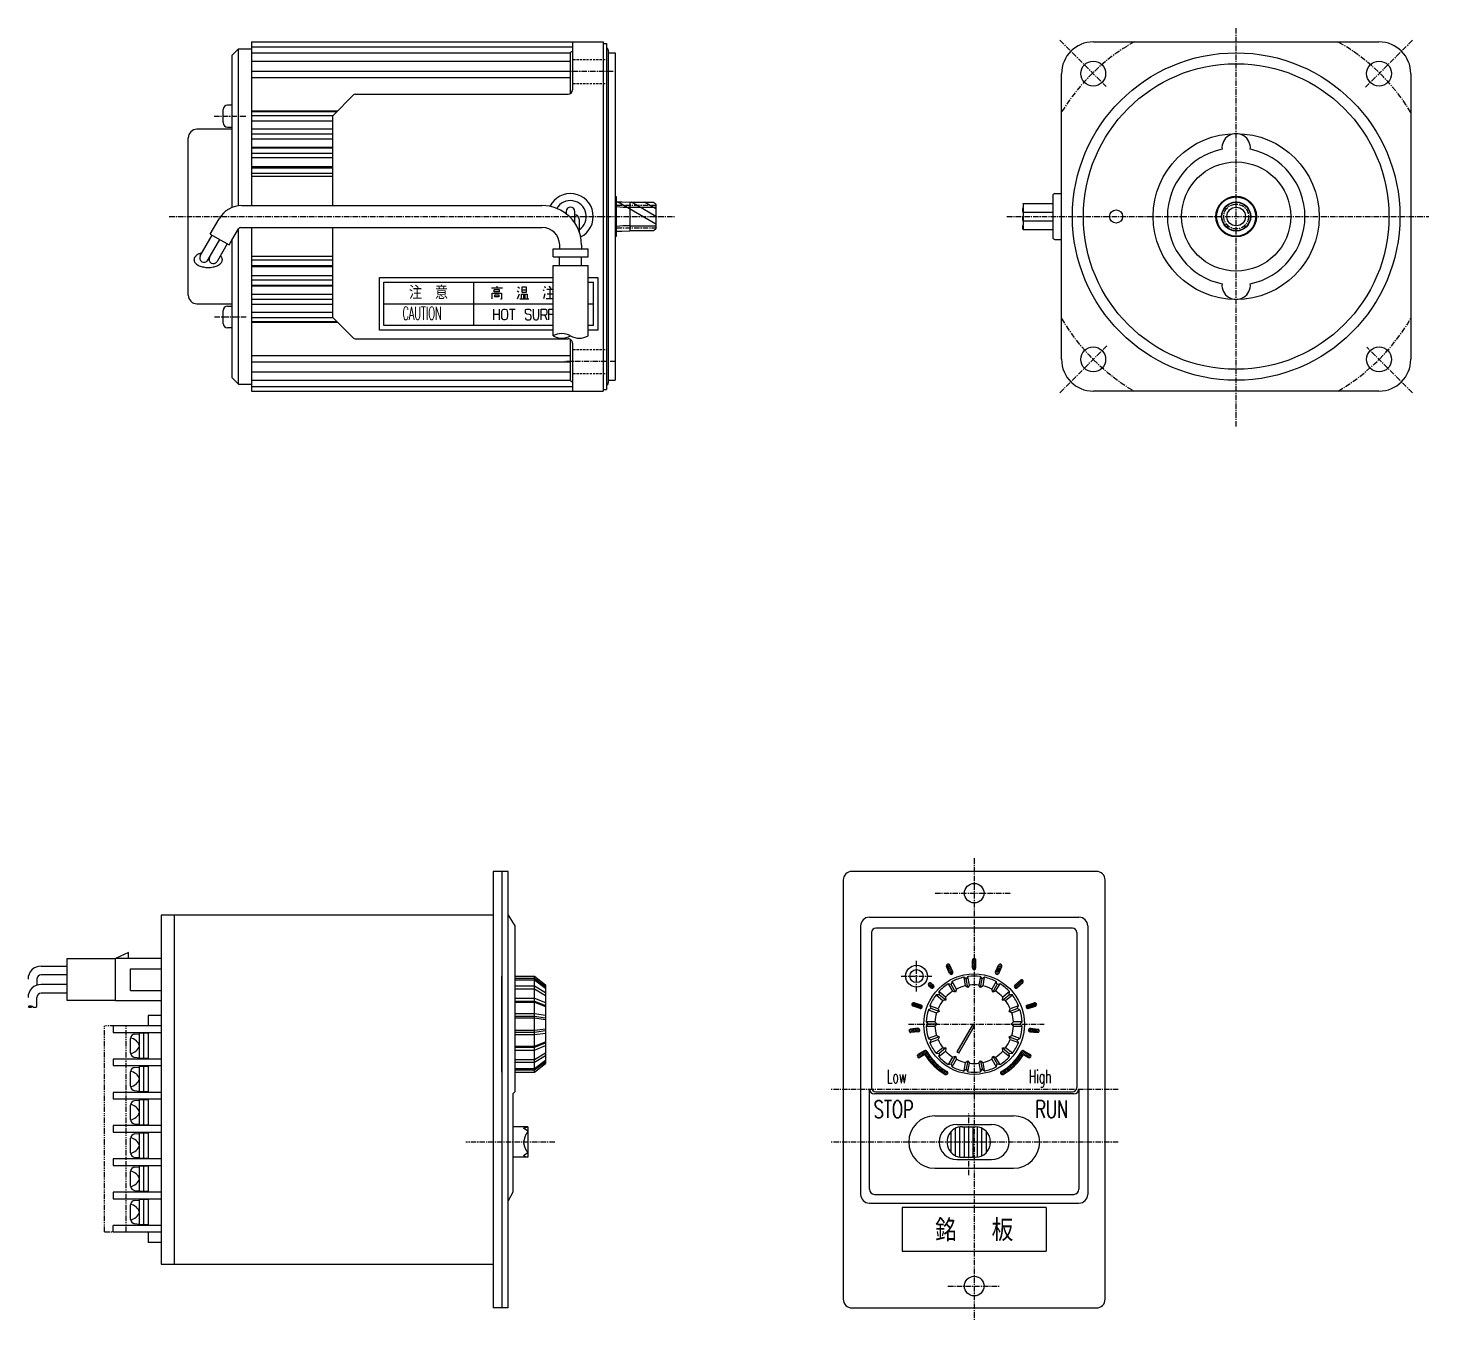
# Model space of a CAD drawing. Extents: x -24 to 470, y 10 to 408.
# Drawn here: x 149.5 to 470.4, y 107.9 to 404.1 of the extents above; entities that cross this region are included whole.
import ezdxf
from ezdxf.enums import TextEntityAlignment as Align

# ---------------------------------------------------------------- set-up
doc = ezdxf.new("R2010")
doc.units = 0
for name, pattern in [('CENTER', [2, 1.25, -0.25, 0.25, -0.25]), ('DASHED', [0.75, 0.5, -0.25]), ('PHANTOM', [2.5, 1.25, -0.25, 0.25, -0.25, 0.25, -0.25])]:
    doc.linetypes.add(name, pattern=pattern)
doc.layers.get('0').update_dxf_attribs({"linetype": 'CONTINUOUS'})
doc.layers.add('CENTER', color=1, linetype='CENTER')
doc.styles.get("Standard").update_dxf_attribs({"font": 'txt.shx', "bigfont": 'bigfont.shx'})

msp = doc.modelspace()

# ---------------------------------------------------------------- linework, layer by layer
at = {"color": 7, "linetype": 'CONTINUOUS'}
for p, q in [((197.73, 399.32), (196.23, 397.82)), ((197.73, 363.37), (197.73, 399.32)), ((197.73, 399.32), (200.73, 399.32)), ((200.73, 400.92), (200.73, 363.42)), ((200.73, 400.92), (281.23, 400.92)), ((200.73, 399.82), (274.23, 399.82)), ((200.73, 398.41), (273.73, 398.41)), ((273.73, 398.39), (273.73, 389.06)), ((274.03, 398.69), (274.23, 398.69)), ((274.23, 400.92), (274.23, 389.92)), ((281.23, 400.92), (281.23, 320.92)), ((281.23, 400.52), (282.03, 400.52)), ((282.03, 400.52), (282.03, 321.32)), ((282.43, 399.02), (282.43, 398.42)), ((282.43, 398.42), (284.03, 398.42)), ((282.43, 398.42), (282.43, 322.82)), ((284.03, 398.42), (284.03, 323.42)), ((393.52, 400.92), (458.92, 400.92)), ((196.23, 397.82), (196.23, 362.97)), ((200.73, 396.53), (273.73, 396.53)), ((200.73, 394.21), (273.73, 394.21)), ((200.73, 392.77), (273.73, 392.77)), ((386.22, 328.22), (386.22, 393.62)), ((466.22, 393.62), (466.22, 328.22)), ((219.38, 384.07), (224.09, 388.77)), ((224.44, 388.92), (273.23, 388.92)), ((194.23, 382.42), (194.23, 385.42)), ((196.23, 386.42), (195.23, 386.42)), ((200.73, 385.13), (220.44, 385.13)), ((220.44, 385.13), (220.44, 385.13)), ((200.73, 384.97), (220.28, 384.97)), ((200.73, 384.05), (219.36, 384.05)), ((200.73, 382.84), (219.23, 382.84)), ((219.23, 383.71), (219.23, 363.42)), ((186.23, 342.92), (186.23, 378.92)), ((196.23, 380.92), (188.23, 380.92)), ((195.23, 381.42), (196.23, 381.42)), ((200.73, 380.98), (219.23, 380.98)), ((200.73, 379.85), (219.23, 379.85)), ((200.73, 378.73), (219.23, 378.73)), ((200.73, 376.78), (219.23, 376.78)), ((200.73, 376.64), (219.23, 376.64)), ((200.73, 375.44), (219.23, 375.44)), ((200.73, 374.42), (219.23, 374.42)), ((200.73, 372.4), (219.23, 372.4)), ((200.73, 372.11), (219.23, 372.11)), ((200.73, 370.88), (219.23, 370.88)), ((200.73, 370.13), (219.23, 370.13)), ((384.72, 366.17), (386.22, 366.17)), ((198.51, 363.42), (267.19, 363.42)), ((284.03, 365.57), (284.33, 365.4)), ((284.33, 356.44), (284.33, 365.4)), ((284.33, 364.27), (285.56, 364.27)), ((285.56, 364.27), (287.33, 364.17)), ((287.33, 364.17), (292.63, 364.17)), ((287.33, 364.17), (287.33, 357.67)), ((293.33, 363.77), (292.63, 364.17)), ((293.33, 363.77), (293.33, 358.08)), ((377.41, 363.92), (384.22, 363.92)), ((384.22, 365.67), (384.22, 356.17)), ((191.28, 356.9), (193.31, 360.42)), ((272.78, 362.09), (272.78, 361.55)), ((274.78, 359.4), (274.78, 362.09)), ((275.78, 360.3), (275.78, 357.38)), ((377.41, 361.92), (384.22, 361.92)), ((377.41, 359.92), (384.22, 359.92)), ((188.99, 351.93), (191.71, 356.65)), ((191.28, 356.9), (195.61, 354.4)), ((196.23, 355.48), (197.73, 358.08)), ((197.73, 358.08), (197.79, 358.18)), ((197.73, 322.52), (197.73, 358.08)), ((198.22, 358.43), (219.23, 358.43)), ((200.73, 358.43), (200.73, 320.92)), ((219.23, 358.43), (267.28, 358.43)), ((219.23, 358.43), (219.23, 338.13)), ((284.03, 356.27), (284.33, 356.44)), ((284.33, 357.57), (285.56, 357.57)), ((285.56, 357.57), (287.33, 357.67)), ((292.63, 357.67), (287.33, 357.67)), ((292.63, 357.67), (293.33, 358.08)), ((377.41, 357.92), (384.22, 357.92)), ((190.72, 350.93), (193.44, 355.65)), ((195.17, 354.65), (192.85, 350.62)), ((195.61, 354.4), (196.23, 355.48)), ((196.23, 355.48), (196.23, 324.02)), ((269.78, 351.7), (269.78, 353.54)), ((269.78, 353.54), (277.78, 353.54)), ((271.28, 354.42), (271.28, 353.54)), ((276.28, 354.42), (276.28, 353.54)), ((277.78, 351.7), (277.78, 353.54)), ((384.72, 355.67), (386.22, 355.67)), ((200.73, 351.87), (219.23, 351.87)), ((200.73, 350.99), (219.23, 350.99)), ((200.73, 349.73), (219.23, 349.73)), ((269.78, 351.7), (277.78, 351.7)), ((271.28, 349.7), (271.28, 351.7)), ((276.28, 349.7), (276.28, 351.7)), ((200.73, 349.44), (219.23, 349.44)), ((200.73, 347.42), (219.23, 347.42)), ((230.03, 334.92), (230.03, 346.92)), ((230.03, 346.92), (269.78, 346.92)), ((269.78, 333.58), (269.78, 349.7)), ((269.78, 349.7), (277.78, 349.7)), ((277.78, 333.58), (277.78, 349.7)), ((277.78, 346.92), (280.03, 346.92)), ((280.03, 346.92), (280.03, 334.92)), ((200.73, 346.4), (219.23, 346.4)), ((200.73, 345.2), (219.23, 345.2)), ((200.73, 345.06), (219.23, 345.06)), ((231.03, 335.92), (231.03, 345.92)), ((231.03, 345.92), (269.78, 345.92)), ((277.78, 345.92), (279.03, 345.92)), ((279.03, 335.92), (279.03, 345.92)), ((188.23, 340.92), (196.23, 340.92)), ((195.23, 340.42), (196.23, 340.42)), ((200.73, 343.11), (219.23, 343.11)), ((200.73, 341.99), (219.23, 341.99)), ((200.73, 340.86), (219.23, 340.86)), ((194.23, 336.42), (194.23, 339.42)), ((200.73, 339.01), (219.23, 339.01)), ((200.73, 337.79), (219.36, 337.79)), ((224.09, 333.07), (219.37, 337.78)), ((196.23, 335.42), (195.23, 335.42)), ((200.73, 336.85), (220.31, 336.85)), ((200.73, 336.71), (220.44, 336.71)), ((269.78, 334.92), (230.03, 334.92)), ((269.78, 335.92), (231.03, 335.92)), ((279.03, 335.92), (277.78, 335.92)), ((280.03, 334.92), (277.78, 334.92)), ((224.44, 332.92), (273.23, 332.92)), ((273.73, 332.79), (273.73, 323.45)), ((274.23, 331.92), (274.23, 320.92)), ((200.73, 329.07), (273.73, 329.07)), ((200.73, 327.63), (273.73, 327.63)), ((200.73, 325.31), (273.73, 325.31)), ((196.23, 324.02), (197.73, 322.52)), ((197.73, 322.52), (200.73, 322.52)), ((200.73, 323.43), (273.73, 323.43)), ((200.73, 322.02), (274.23, 322.02)), ((200.73, 320.92), (281.23, 320.92)), ((274.03, 323.15), (274.23, 323.15)), ((281.23, 321.32), (282.03, 321.32)), ((282.43, 323.42), (284.03, 323.42)), ((458.92, 320.92), (393.52, 320.92)), ((259.53, 210.92), (256.03, 210.92)), ((256.03, 210.92), (256.03, 110.92)), ((258.03, 210.92), (258.03, 110.92)), ((259.53, 110.92), (259.53, 210.92)), ((336.22, 208.92), (336.22, 112.92)), ((394.22, 210.92), (338.22, 210.92)), ((396.22, 112.92), (396.22, 208.92)), ((256.03, 200.92), (180.03, 200.92)), ((180.03, 200.92), (180.03, 120.92)), ((183.03, 200.92), (183.03, 120.92)), ((259.53, 200.92), (261.03, 198.42)), ((342.22, 200.42), (390.22, 200.42)), ((261.03, 198.42), (261.03, 160.42)), ((340.22, 198.42), (340.22, 136.92)), ((342.72, 196.92), (342.72, 161.42)), ((388.72, 197.92), (343.72, 197.92)), ((389.72, 196.92), (389.72, 161.42)), ((392.22, 198.42), (392.22, 136.92)), ((158.53, 190.92), (169.53, 190.92)), ((158.53, 181.32), (158.53, 190.92)), ((172.53, 192.32), (169.53, 190.92)), ((180.03, 190.92), (169.53, 190.92)), ((169.53, 181.32), (169.53, 190.92)), ((172.53, 190.92), (172.53, 192.32)), ((359.89, 189.16), (360.37, 189.65)), ((360.02, 188.86), (360.62, 189.47)), ((361.34, 187.87), (360.64, 189.42)), ((365.82, 190.59), (366.46, 190.84)), ((365.82, 190.27), (366.62, 190.57)), ((365.82, 188.82), (365.82, 190.52)), ((365.82, 189.95), (366.62, 190.25)), ((365.82, 189.62), (366.62, 189.93)), ((365.82, 189.3), (366.62, 189.61)), ((366.62, 188.82), (366.62, 190.52)), ((371.1, 187.87), (371.79, 189.42)), ((371.82, 189.48), (372.51, 189.45)), ((151.53, 186.22), (151.53, 184.85)), ((152.53, 189.22), (158.53, 189.22)), ((158.53, 187.22), (152.53, 187.22)), ((173.03, 188.62), (180.03, 188.62)), ((173.03, 183.62), (173.03, 188.62)), ((258.03, 164.92), (258.03, 186.92)), ((261.03, 186.92), (265.53, 186.92)), ((261.03, 186.42), (265.53, 186.42)), ((265.53, 186.92), (268.03, 184.92)), ((265.53, 164.92), (265.53, 186.92)), ((265.53, 186.42), (268.03, 184.54)), ((360.6, 187.54), (359.91, 189.1)), ((360.15, 188.57), (360.75, 189.18)), ((360.28, 188.28), (360.88, 188.88)), ((360.41, 187.98), (361.01, 188.59)), ((360.54, 187.69), (361.15, 188.3)), ((360.69, 187.42), (361.28, 188)), ((361.01, 187.31), (361.37, 187.67)), ((363.82, 186.66), (364.16, 184.68)), ((364.39, 186.26), (363.82, 186.66)), ((364.8, 186.83), (364.39, 186.26)), ((364.74, 184.29), (364.39, 186.26)), ((365.15, 184.86), (364.8, 186.83)), ((365.82, 188.98), (366.62, 189.29)), ((365.85, 188.67), (366.62, 188.97)), ((366.09, 188.44), (366.56, 188.63)), ((367.63, 186.83), (367.28, 184.86)), ((368.04, 186.26), (367.63, 186.83)), ((367.69, 184.29), (368.04, 186.26)), ((368.62, 186.66), (368.04, 186.26)), ((368.27, 184.68), (368.62, 186.66)), ((371.06, 187.72), (371.89, 187.68)), ((371.16, 188.02), (372.02, 187.97)), ((371.19, 187.41), (371.7, 187.39)), ((371.29, 188.31), (372.15, 188.26)), ((371.42, 188.6), (372.28, 188.56)), ((371.56, 188.9), (372.41, 188.85)), ((371.69, 189.19), (372.54, 189.14)), ((371.83, 187.54), (372.52, 189.1)), ((158.53, 185.02), (152.53, 185.02)), ((158.53, 183.02), (152.53, 183.02)), ((173.03, 183.62), (180.03, 183.62)), ((261.03, 186.08), (265.53, 186.08)), ((261.03, 184.66), (265.53, 184.66)), ((261.03, 184.02), (265.53, 184.02)), ((265.53, 186.08), (268.03, 184.19)), ((265.53, 184.66), (268.03, 183.13)), ((265.53, 184.02), (268.03, 182.48)), ((268.03, 184.92), (268.03, 166.92)), ((355.71, 185), (356.13, 185.42)), ((355.84, 184.72), (356.36, 184.26)), ((355.85, 184.71), (356.42, 185.28)), ((356.08, 184.51), (356.64, 185.08)), ((356.3, 184.31), (356.87, 184.88)), ((356.38, 185.32), (356.9, 184.85)), ((356.57, 184.16), (357.02, 184.61)), ((358.12, 183.37), (358.17, 182.67)), ((359.65, 182.08), (358.12, 183.37)), ((360.29, 185.19), (361.29, 183.45)), ((360.97, 185.01), (360.29, 185.19)), ((361.16, 185.69), (360.97, 185.01)), ((361.97, 183.28), (360.97, 185.01)), ((362.16, 183.95), (361.16, 185.69)), ((361.97, 183.28), (361.29, 183.45)), ((362.16, 183.95), (361.97, 183.28)), ((364.74, 184.29), (364.16, 184.68)), ((365.15, 184.86), (364.74, 184.29)), ((367.69, 184.29), (367.28, 184.86)), ((368.27, 184.68), (367.69, 184.29)), ((371.28, 185.69), (370.28, 183.95)), ((370.47, 183.28), (370.28, 183.95)), ((370.47, 183.28), (371.47, 185.01)), ((371.14, 183.45), (370.47, 183.28)), ((371.14, 183.45), (372.14, 185.19)), ((371.47, 185.01), (371.28, 185.69)), ((372.14, 185.19), (371.47, 185.01)), ((374.31, 183.37), (372.78, 182.08)), ((374.26, 182.67), (374.31, 183.37)), ((375.44, 184.73), (376.18, 184.35)), ((375.44, 184.4), (375.89, 184.16)), ((375.54, 184.85), (376.8, 185.99)), ((375.65, 184.96), (376.42, 184.57)), ((375.89, 185.17), (376.66, 184.78)), ((376.07, 184.26), (377.33, 185.39)), ((376.13, 185.39), (376.9, 185)), ((376.37, 185.6), (377.13, 185.21)), ((376.61, 185.82), (377.37, 185.43)), ((376.85, 186.03), (377.47, 185.72)), ((151.53, 179.93), (151.53, 182.02)), ((169.53, 181.32), (158.53, 181.32)), ((169.53, 181.32), (180.03, 181.32)), ((261.03, 181.85), (265.53, 181.85)), ((261.03, 181.17), (265.53, 181.17)), ((261.03, 180.98), (265.53, 180.98)), ((265.53, 181.85), (268.03, 180.85)), ((265.53, 181.17), (268.03, 180.17)), ((265.53, 180.98), (268.03, 179.98)), ((352.14, 180.08), (352.11, 180.76)), ((353.82, 179.53), (352.21, 180.05)), ((352.45, 179.97), (352.4, 180.83)), ((354.07, 180.29), (352.45, 180.81)), ((352.75, 179.87), (352.71, 180.73)), ((353.06, 179.78), (353.02, 180.63)), ((353.37, 179.68), (353.32, 180.53)), ((353.67, 179.58), (353.63, 180.43)), ((353.98, 179.51), (353.93, 180.33)), ((354.27, 179.67), (354.24, 180.18)), ((356.06, 180.15), (356.35, 179.51)), ((357.94, 179.46), (356.06, 180.15)), ((358.17, 182.67), (357.48, 182.6)), ((357.48, 182.6), (359.01, 181.31)), ((359.71, 181.38), (358.17, 182.67)), ((359.71, 181.38), (359.01, 181.31)), ((359.65, 182.08), (359.71, 181.38)), ((372.73, 181.38), (374.26, 182.67)), ((372.73, 181.38), (372.78, 182.08)), ((373.42, 181.31), (372.73, 181.38)), ((373.42, 181.31), (374.96, 182.6)), ((374.96, 182.6), (374.26, 182.67)), ((376.37, 180.15), (374.49, 179.46)), ((376.08, 179.51), (376.37, 180.15)), ((378.09, 179.91), (378.41, 179.52)), ((378.23, 180.21), (378.75, 179.57)), ((378.36, 180.29), (379.98, 180.81)), ((378.51, 180.34), (379.05, 179.67)), ((378.61, 179.53), (380.23, 180.05)), ((378.82, 180.44), (379.36, 179.77)), ((379.13, 180.54), (379.66, 179.87)), ((379.43, 180.64), (379.97, 179.97)), ((379.74, 180.73), (380.28, 180.07)), ((380.05, 180.83), (380.48, 180.3)), ((177.03, 177.92), (177.03, 175.53)), ((180.03, 177.92), (177.03, 177.92)), ((261.03, 178.32), (265.53, 178.32)), ((261.03, 177.74), (265.53, 177.74)), ((261.03, 177.34), (265.53, 177.34)), ((265.53, 178.32), (268.03, 177.97)), ((265.53, 177.74), (268.03, 177.4)), ((265.53, 177.34), (268.03, 176.99)), ((356.35, 179.51), (355.72, 179.21)), ((355.72, 179.21), (357.6, 178.52)), ((358.23, 178.83), (356.35, 179.51)), ((358.23, 178.83), (357.6, 178.52)), ((357.94, 179.46), (358.23, 178.83)), ((374.2, 178.83), (376.08, 179.51)), ((374.2, 178.83), (374.49, 179.46)), ((374.83, 178.52), (374.2, 178.83)), ((374.83, 178.52), (376.71, 179.21)), ((376.71, 179.21), (376.08, 179.51)), ((180.03, 175.53), (169.03, 175.53)), ((169.03, 175.53), (169.03, 174.03)), ((169.03, 174.03), (180.03, 174.03)), ((173.95, 173.63), (175.03, 173.72)), ((175.03, 168.11), (175.03, 173.83)), ((177.03, 173.83), (175.03, 173.83)), ((176.03, 168.11), (176.03, 173.83)), ((177.03, 174.03), (177.03, 167.91)), ((261.03, 174.51), (265.53, 174.51)), ((261.03, 174.1), (265.53, 174.1)), ((261.03, 173.52), (265.53, 173.52)), ((265.53, 174.51), (268.03, 174.85)), ((265.53, 174.1), (268.03, 174.45)), ((265.53, 173.52), (268.03, 173.87)), ((351.67, 174), (351.36, 174.61)), ((351.99, 174.02), (351.6, 174.79)), ((353.35, 174.97), (351.65, 174.79)), ((353.43, 174.17), (351.74, 174)), ((352.31, 174.06), (351.92, 174.82)), ((352.63, 174.09), (352.24, 174.85)), ((352.95, 174.12), (352.56, 174.89)), ((353.27, 174.16), (352.88, 174.92)), ((353.57, 174.22), (353.2, 174.96)), ((353.78, 174.49), (353.55, 174.94)), ((355.23, 176.42), (355.72, 175.92)), ((357.23, 176.42), (355.23, 176.42)), ((355.72, 175.92), (355.23, 175.42)), ((355.23, 175.42), (357.23, 175.42)), ((357.72, 175.92), (355.72, 175.92)), ((357.6, 173.32), (355.72, 172.63)), ((357.23, 176.42), (357.72, 175.92)), ((357.72, 175.92), (357.23, 175.42)), ((357.6, 173.32), (358.23, 173.01)), ((365.75, 175.61), (362.25, 169.55)), ((362.68, 169.3), (366.18, 175.36)), ((366.18, 175.36), (365.75, 175.61)), ((374.2, 173.01), (374.83, 173.32)), ((374.72, 175.92), (375.2, 176.42)), ((375.2, 175.42), (374.72, 175.92)), ((374.72, 175.92), (376.72, 175.92)), ((376.71, 172.63), (374.83, 173.32)), ((377.21, 176.42), (375.2, 176.42)), ((375.2, 175.42), (377.21, 175.42)), ((376.72, 175.92), (377.21, 176.42)), ((377.21, 175.42), (376.72, 175.92)), ((378.68, 174.74), (378.82, 174.25)), ((378.94, 174.96), (379.15, 174.16)), ((379, 174.18), (380.69, 174)), ((379.09, 174.97), (380.78, 174.79)), ((379.25, 174.95), (379.47, 174.13)), ((379.57, 174.92), (379.79, 174.09)), ((379.89, 174.89), (380.11, 174.06)), ((380.21, 174.85), (380.43, 174.03)), ((380.53, 174.82), (380.75, 173.99)), ((380.85, 174.78), (381.02, 174.12)), ((173.03, 169.31), (173.03, 172.63)), ((261.03, 170.86), (265.53, 170.86)), ((261.03, 170.67), (265.53, 170.67)), ((265.53, 170.86), (268.03, 171.86)), ((265.53, 170.67), (268.03, 171.67)), ((265.53, 169.99), (268.03, 171)), ((355.72, 172.63), (356.35, 172.33)), ((356.06, 171.69), (357.94, 172.38)), ((356.35, 172.33), (356.06, 171.69)), ((358.23, 173.01), (356.35, 172.33)), ((359.01, 170.53), (357.48, 169.24)), ((358.23, 173.01), (357.94, 172.38)), ((359.71, 170.46), (358.17, 169.17)), ((359.01, 170.53), (359.71, 170.46)), ((359.71, 170.46), (359.65, 169.76)), ((372.73, 170.46), (373.42, 170.53)), ((372.78, 169.76), (372.73, 170.46)), ((372.73, 170.46), (374.26, 169.17)), ((374.96, 169.24), (373.42, 170.53)), ((374.49, 172.38), (374.2, 173.01)), ((374.2, 173.01), (376.08, 172.33)), ((374.49, 172.38), (376.37, 171.69)), ((376.08, 172.33), (376.71, 172.63)), ((376.37, 171.69), (376.08, 172.33)), ((169.03, 167.91), (169.03, 166.41)), ((180.03, 167.91), (169.03, 167.91)), ((173.95, 168.32), (175.03, 168.22)), ((175.03, 168.11), (177.03, 168.11)), ((261.03, 169.99), (265.53, 169.99)), ((261.03, 167.82), (265.53, 167.82)), ((261.03, 167.18), (265.53, 167.18)), ((265.53, 167.82), (268.03, 169.36)), ((265.53, 167.18), (268.03, 168.72)), ((265.53, 165.77), (268.03, 167.65)), ((265.53, 165.42), (268.03, 167.31)), ((265.53, 164.92), (268.03, 166.92)), ((353.2, 168.76), (353.45, 169.01)), ((353.25, 168.39), (354.45, 169.59)), ((354.84, 169.82), (353.37, 168.97)), ((353.51, 168.23), (355.14, 169.86)), ((354.9, 168.93), (353.77, 168.27)), ((354.27, 168.56), (355.39, 169.68)), ((354.97, 168.83), (355.55, 169.41)), ((355.13, 168.57), (355.71, 169.15)), ((355.3, 168.32), (355.88, 168.9)), ((355.48, 168.07), (356.05, 168.65)), ((355.66, 167.83), (356.23, 168.4)), ((355.85, 167.59), (356.42, 168.16)), ((356.04, 167.36), (356.61, 167.93)), ((356.24, 167.13), (356.8, 167.7)), ((356.44, 166.91), (357, 167.48)), ((356.64, 166.69), (357.21, 167.26)), ((356.85, 166.48), (357.42, 167.04)), ((357.48, 169.24), (358.17, 169.17)), ((358.12, 168.48), (359.65, 169.76)), ((358.17, 169.17), (358.12, 168.48)), ((361.29, 168.39), (360.29, 166.65)), ((361.97, 168.56), (360.97, 166.83)), ((361.16, 166.15), (362.16, 167.89)), ((361.29, 168.39), (361.97, 168.56)), ((361.97, 168.56), (362.16, 167.89)), ((362.68, 169.3), (362.25, 169.55)), ((364.16, 167.16), (363.82, 165.19)), ((364.16, 167.16), (364.74, 167.55)), ((364.74, 167.55), (364.39, 165.58)), ((364.74, 167.55), (365.15, 166.98)), ((364.8, 165.01), (365.15, 166.98)), ((367.28, 166.98), (367.69, 167.55)), ((367.28, 166.98), (367.63, 165.01)), ((367.69, 167.55), (368.27, 167.16)), ((367.69, 167.55), (368.04, 165.58)), ((368.62, 165.19), (368.27, 167.16)), ((370.28, 167.89), (370.47, 168.56)), ((370.28, 167.89), (371.28, 166.15)), ((370.47, 168.56), (371.14, 168.39)), ((370.47, 168.56), (371.47, 166.83)), ((372.14, 166.65), (371.14, 168.39)), ((372.78, 169.76), (374.31, 168.47)), ((374.26, 169.17), (374.96, 169.24)), ((374.31, 168.47), (374.26, 169.17)), ((375.58, 166.48), (375.01, 167.04)), ((375.79, 166.69), (375.22, 167.26)), ((376, 166.91), (375.43, 167.48)), ((376.2, 167.13), (375.63, 167.7)), ((376.39, 167.36), (375.83, 167.93)), ((376.59, 167.59), (376.02, 168.16)), ((376.77, 167.83), (376.2, 168.4)), ((376.95, 168.07), (376.38, 168.65)), ((377.13, 168.32), (376.55, 168.9)), ((377.3, 168.57), (376.72, 169.15)), ((377.47, 168.83), (376.89, 169.41)), ((378.16, 168.56), (377.05, 169.68)), ((378.92, 168.23), (377.29, 169.86)), ((377.53, 168.93), (378.66, 168.27)), ((377.59, 169.82), (379.06, 168.97)), ((379.19, 168.39), (377.98, 169.59)), ((379.23, 168.76), (378.99, 169.01)), ((169.03, 166.41), (180.03, 166.41)), ((173.03, 161.69), (173.03, 165.01)), ((173.95, 166.01), (175.03, 166.1)), ((175.03, 160.49), (175.03, 166.21)), ((177.03, 166.21), (175.03, 166.21)), ((176.03, 160.49), (176.03, 166.21)), ((177.03, 166.41), (177.03, 160.29)), ((261.03, 165.77), (265.53, 165.77)), ((261.03, 165.42), (265.53, 165.42)), ((261.03, 164.92), (265.53, 164.92)), ((357.07, 166.27), (357.63, 166.83)), ((357.29, 166.06), (357.86, 166.63)), ((357.51, 165.86), (358.08, 166.43)), ((357.74, 165.67), (358.31, 166.24)), ((357.98, 165.48), (358.55, 166.05)), ((358.22, 165.3), (358.79, 165.87)), ((358.46, 165.12), (359.04, 165.69)), ((358.71, 164.94), (359.29, 165.52)), ((358.97, 164.77), (359.55, 165.35)), ((359.23, 164.61), (359.81, 165.19)), ((359.49, 164.45), (360.06, 165.02)), ((359.82, 164.36), (360.16, 164.69)), ((360.29, 166.65), (360.97, 166.83)), ((360.97, 166.83), (361.16, 166.15)), ((363.82, 165.19), (364.39, 165.58)), ((364.39, 165.58), (364.8, 165.01)), ((367.63, 165.01), (368.04, 165.58)), ((368.04, 165.58), (368.62, 165.19)), ((371.28, 166.15), (371.47, 166.83)), ((371.47, 166.83), (372.14, 166.65)), ((372.61, 164.36), (372.27, 164.69)), ((372.94, 164.45), (372.37, 165.02)), ((373.21, 164.61), (372.62, 165.19)), ((373.47, 164.77), (372.89, 165.35)), ((373.72, 164.94), (373.15, 165.52)), ((373.97, 165.12), (373.4, 165.69)), ((374.22, 165.3), (373.64, 165.87)), ((374.45, 165.48), (373.88, 166.05)), ((374.69, 165.67), (374.12, 166.24)), ((374.92, 165.86), (374.35, 166.43)), ((375.14, 166.06), (374.58, 166.63)), ((375.36, 166.27), (374.8, 166.83)), ((173.95, 160.7), (175.03, 160.6)), ((175.03, 160.49), (177.03, 160.49)), ((180.03, 162.92), (180.03, 160.92)), ((342.22, 138.12), (342.22, 161.12)), ((390.22, 161.12), (390.22, 138.12)), ((169.03, 160.29), (169.03, 158.79)), ((180.03, 160.29), (169.03, 160.29)), ((169.03, 158.79), (180.03, 158.79)), ((173.03, 154.07), (173.03, 157.39)), ((173.95, 158.39), (175.03, 158.48)), ((175.03, 152.87), (175.03, 158.59)), ((177.03, 158.59), (175.03, 158.59)), ((176.03, 152.87), (176.03, 158.59)), ((177.03, 158.79), (177.03, 152.67)), ((261.03, 160.42), (260.53, 159.92)), ((260.53, 159.92), (260.53, 137.42)), ((389.02, 159.92), (343.42, 159.92)), ((343.72, 160.42), (388.72, 160.42)), ((357.22, 154.92), (375.22, 154.92)), ((169.03, 152.67), (169.03, 151.17)), ((180.03, 152.67), (169.03, 152.67)), ((169.03, 151.17), (180.03, 151.17)), ((173.95, 153.08), (175.03, 152.98)), ((173.95, 150.77), (175.03, 150.86)), ((175.03, 152.87), (177.03, 152.87)), ((175.03, 145.25), (175.03, 150.97)), ((177.03, 150.97), (175.03, 150.97)), ((176.03, 145.25), (176.03, 150.97)), ((177.03, 151.17), (177.03, 145.05)), ((264.03, 152.42), (260.53, 152.42)), ((263.03, 152.08), (264.03, 152.42)), ((264.03, 151.37), (263.03, 152.08)), ((264.03, 152.42), (264.03, 145.42)), ((360.97, 146.47), (360.97, 151.37)), ((361.97, 145.76), (361.97, 152.08)), ((362.22, 152.92), (370.22, 152.92)), ((362.97, 145.46), (362.97, 152.39)), ((363.47, 152.42), (366.47, 152.42)), ((363.97, 145.42), (363.97, 152.42)), ((364.97, 145.42), (364.97, 152.42)), ((365.97, 145.42), (365.97, 152.42)), ((366.97, 145.46), (366.97, 152.39)), ((367.97, 145.76), (367.97, 152.08)), ((368.97, 151.37), (368.97, 146.47)), ((173.03, 146.45), (173.03, 149.77)), ((169.03, 145.05), (169.03, 143.55)), ((180.03, 145.05), (169.03, 145.05)), ((173.95, 145.46), (175.03, 145.36)), ((175.03, 145.25), (177.03, 145.25)), ((264.03, 145.42), (260.53, 145.42)), ((264.03, 146.47), (263.03, 145.76)), ((263.03, 145.76), (264.03, 145.42)), ((362.22, 144.92), (370.22, 144.92)), ((363.47, 145.42), (366.47, 145.42)), ((169.03, 143.55), (180.03, 143.55)), ((173.03, 138.83), (173.03, 142.15)), ((173.95, 143.15), (175.03, 143.24)), ((175.03, 137.63), (175.03, 143.35)), ((177.03, 143.35), (175.03, 143.35)), ((176.03, 137.63), (176.03, 143.35)), ((177.03, 143.55), (177.03, 137.43)), ((357.22, 142.92), (375.22, 142.92)), ((180.03, 137.43), (169.03, 137.43)), ((169.03, 137.43), (169.03, 135.93)), ((169.03, 135.93), (180.03, 135.93)), ((173.95, 137.84), (175.03, 137.74)), ((173.95, 135.53), (175.03, 135.62)), ((175.03, 137.63), (177.03, 137.63)), ((175.03, 130.01), (175.03, 135.73)), ((177.03, 135.73), (175.03, 135.73)), ((176.03, 130.01), (176.03, 135.73)), ((177.03, 135.93), (177.03, 129.81)), ((260.53, 137.42), (259.53, 135.42)), ((342.22, 134.92), (390.22, 134.92)), ((343.42, 136.92), (389.02, 136.92)), ((173.03, 131.21), (173.03, 134.53)), ((382.72, 133.92), (349.72, 133.92)), ((349.72, 133.92), (349.72, 123.92)), ((382.72, 133.92), (382.72, 123.92)), ((180.03, 129.81), (169.03, 129.81)), ((169.03, 128.31), (169.03, 129.81)), ((173.95, 130.22), (175.03, 130.12)), ((175.03, 130.01), (177.03, 130.01)), ((169.03, 128.31), (180.03, 128.31)), ((177.03, 128.31), (177.03, 125.92)), ((180.03, 125.92), (177.03, 125.92)), ((349.72, 123.92), (382.72, 123.92)), ((180.03, 120.92), (256.03, 120.92)), ((259.53, 110.92), (256.03, 110.92)), ((338.22, 110.92), (394.22, 110.92))]:
    msp.add_line(p, q, dxfattribs=at)
at = {"color": 3, "linetype": 'DASHED'}
for p, q in [((274.43, 396.91), (282.03, 396.91)), ((274.43, 391.41), (282.03, 391.41)), ((274.43, 330.44), (282.03, 330.44)), ((274.43, 324.94), (282.03, 324.94))]:
    msp.add_line(p, q, dxfattribs=at)
at = {"color": 3, "linetype": 'CONTINUOUS'}
for p, q in [((293.33, 359.19), (284.53, 364.27)), ((287.33, 363.04), (293.33, 363.04)), ((293.33, 360.92), (287.71, 364.17)), ((293.33, 362.65), (290.71, 364.17)), ((287.33, 358.8), (293.33, 358.8)), ((251.53, 345.92), (251.53, 335.92)), ((255.66, 344.6), (256.91, 344.6)), ((255.82, 343.38), (257.99, 343.38)), ((255.82, 342.07), (255.82, 343.38)), ((256.32, 344.23), (257.41, 344.23)), ((256.32, 343.66), (256.32, 344.23)), ((257.41, 343.66), (256.32, 343.66)), ((256.91, 344.98), (256.91, 344.6)), ((256.91, 344.6), (258.16, 344.6)), ((257.41, 344.23), (257.41, 343.66)), ((257.99, 343.38), (257.99, 341.98)), ((261.91, 343.57), (261.57, 343.85)), ((262.07, 344.41), (261.74, 344.7)), ((263.66, 344.7), (262.66, 344.7)), ((262.66, 344.7), (262.66, 344.13)), ((262.66, 344.13), (262.66, 343.57)), ((262.66, 344.13), (263.66, 344.13)), ((262.66, 343.57), (263.66, 343.57)), ((263.66, 344.13), (263.66, 344.7)), ((263.66, 343.57), (263.66, 344.13)), ((267.74, 343.85), (267.57, 344.13)), ((267.82, 344.98), (267.99, 344.6)), ((269.07, 344.23), (268.32, 344.23)), ((268.82, 344.98), (269.24, 344.41)), ((269.78, 344.23), (269.07, 344.23)), ((269.07, 344.23), (269.07, 342.16)), ((231.03, 340.92), (269.78, 340.92)), ((256.41, 343.01), (257.32, 343.01)), ((256.41, 342.54), (256.41, 343.01)), ((257.32, 342.54), (256.41, 342.54)), ((257.32, 343.01), (257.32, 342.54)), ((257.99, 341.98), (257.74, 341.98)), ((261.66, 342.07), (262.07, 343.2)), ((262.16, 342.07), (262.57, 342.07)), ((262.57, 343.1), (262.99, 343.1)), ((262.57, 342.07), (262.57, 343.1)), ((262.57, 342.07), (262.99, 342.07)), ((262.99, 343.1), (263.82, 343.1)), ((262.99, 343.1), (262.99, 342.07)), ((262.99, 342.07), (264.24, 342.07)), ((263.41, 342.07), (263.41, 343.1)), ((263.82, 343.1), (263.82, 342.07)), ((267.66, 342.16), (267.99, 343.29)), ((268.16, 342.16), (269.07, 342.16)), ((268.41, 343.2), (269.78, 343.2)), ((269.07, 342.16), (269.78, 342.16)), ((277.78, 340.92), (279.03, 340.92)), ((256.23, 338.58), (256.23, 339.7)), ((256.23, 338.58), (257.53, 338.58)), ((256.23, 337.27), (256.23, 338.58)), ((257.53, 338.58), (257.53, 339.7)), ((257.53, 337.27), (257.53, 338.58)), ((258.03, 338.77), (258.08, 339.23)), ((258.03, 338.2), (258.03, 338.77)), ((258.08, 337.73), (258.03, 338.2)), ((258.08, 339.23), (258.18, 339.52)), ((258.18, 337.45), (258.08, 337.73)), ((258.18, 339.52), (258.28, 339.61)), ((258.28, 337.36), (258.18, 337.45)), ((258.28, 339.61), (258.53, 339.7)), ((258.53, 337.27), (258.28, 337.36)), ((258.53, 339.7), (258.83, 339.7)), ((258.83, 337.27), (258.53, 337.27)), ((258.83, 339.7), (259.08, 339.61)), ((259.08, 337.36), (258.83, 337.27)), ((259.08, 339.61), (259.18, 339.52)), ((259.18, 337.45), (259.08, 337.36)), ((259.18, 339.52), (259.28, 339.23)), ((259.28, 337.73), (259.18, 337.45)), ((259.28, 339.23), (259.33, 338.77)), ((259.33, 338.2), (259.28, 337.73)), ((259.33, 338.77), (259.33, 338.2)), ((259.83, 339.7), (260.48, 339.7)), ((260.48, 339.7), (261.13, 339.7)), ((260.48, 337.27), (260.48, 339.7)), ((263.43, 339.23), (263.48, 339.52)), ((263.43, 339.05), (263.43, 339.23)), ((263.48, 338.77), (263.43, 339.05)), ((263.43, 337.73), (263.48, 337.45)), ((263.48, 339.52), (263.53, 339.61)), ((263.58, 338.67), (263.48, 338.77)), ((263.48, 337.45), (263.58, 337.36)), ((263.53, 339.61), (263.78, 339.7)), ((263.78, 338.58), (263.58, 338.67)), ((263.58, 337.36), (263.78, 337.27)), ((263.78, 339.7), (264.33, 339.7)), ((264.38, 338.48), (263.78, 338.58)), ((263.78, 337.27), (264.38, 337.27)), ((264.33, 339.7), (264.53, 339.61)), ((264.58, 338.39), (264.38, 338.48)), ((264.38, 337.27), (264.58, 337.36)), ((264.53, 339.61), (264.63, 339.52)), ((264.68, 338.3), (264.58, 338.39)), ((264.58, 337.36), (264.68, 337.45)), ((264.63, 339.52), (264.68, 339.23)), ((264.73, 338.02), (264.68, 338.3)), ((264.68, 337.45), (264.73, 337.73)), ((264.73, 337.73), (264.73, 338.02)), ((265.23, 339.7), (265.23, 338.2)), ((265.23, 338.2), (265.28, 337.73)), ((265.28, 337.73), (265.38, 337.45)), ((265.38, 337.45), (265.48, 337.36)), ((265.48, 337.36), (265.73, 337.27)), ((265.73, 337.27), (266.03, 337.27)), ((266.03, 337.27), (266.28, 337.36)), ((266.28, 337.36), (266.38, 337.45)), ((266.38, 337.45), (266.48, 337.73)), ((266.48, 337.73), (266.53, 338.2)), ((266.53, 338.2), (266.53, 339.7)), ((267.03, 339.7), (268.03, 339.7)), ((267.03, 337.27), (267.03, 339.7)), ((267.88, 338.3), (267.03, 338.3)), ((267.88, 338.3), (268.33, 337.27)), ((268.03, 338.3), (267.88, 338.3)), ((268.03, 339.7), (268.23, 339.61)), ((268.23, 338.39), (268.03, 338.3)), ((268.23, 339.61), (268.28, 339.52)), ((268.28, 338.48), (268.23, 338.39)), ((268.28, 339.52), (268.33, 339.23)), ((268.33, 338.77), (268.28, 338.48)), ((268.33, 339.23), (268.33, 338.77)), ((268.83, 338.58), (268.83, 339.7)), ((268.83, 339.7), (269.78, 339.7)), ((268.83, 338.58), (269.78, 338.58)), ((268.83, 337.27), (268.83, 338.58))]:
    msp.add_line(p, q, dxfattribs=at)
at = {"color": 3, "linetype": 'PHANTOM'}
for p, q in [((167.03, 128.31), (167.03, 175.53)), ((172.03, 175.53), (167.03, 175.53)), ((172.03, 128.31), (172.03, 175.53)), ((167.03, 128.31), (172.03, 128.31))]:
    msp.add_line(p, q, dxfattribs=at)
at = {"color": 7, "linetype": 'CONTINUOUS'}
for points in [[(189.38, 352.61, 0.017535), (189.08, 352.52, 0.019845), (188.78, 352.41, 0.022099), (188.5, 352.27, 0.026691), (188.25, 352.12, 0.028266), (188.03, 351.95, 0.033319), (187.85, 351.77, 0.031412), (187.74, 351.63, 0.031429), (187.65, 351.48, 0.037943), (187.59, 351.33, 0.03805), (187.56, 351.18, 0.040855), (187.54, 351.02, 0.041132), (187.56, 350.87)], [(187.56, 350.87, 0.050552), (187.61, 350.66, 0.069706), (187.74, 350.41, 0.059134), (187.99, 350.13, 0.047234), (188.31, 349.88, 0.038209), (188.71, 349.66, 0.031936), (189.17, 349.49, 0.027792), (189.69, 349.36, 0.025239), (190.23, 349.28, 0.023925), (190.79, 349.25, 0.023671), (191.35, 349.28, 0.024441), (191.9, 349.36, 0.026341), (192.41, 349.49, 0.029638), (192.87, 349.66, 0.034786), (193.27, 349.88, 0.042416), (193.6, 350.13, 0.053051), (193.84, 350.41, 0.042761), (193.97, 350.66, 0.050865), (194.03, 350.87, 0.054639), (194.04, 351.07, 0.052863), (194, 351.28, 0.050915), (193.93, 351.48, 0.062855), (193.73, 351.77, 0.027343), (193.6, 351.91)], [(264.03, 151.37, 0.000539), (263.96, 151.27, 0.001707), (263.9, 151.17, 0.002874), (263.83, 151.07, 0.004042), (263.76, 150.96, 0.005206), (263.7, 150.86, 0.006419), (263.63, 150.75, 0.006862), (263.57, 150.64, 0.007687), (263.51, 150.53, 0.008161), (263.46, 150.41, 0.018752), (263.36, 150.17, 0.007754), (263.31, 150.04, 0.007199), (263.27, 149.9, 0.005162), (263.23, 149.77, 0.004631), (263.2, 149.64, 0.003004), (263.16, 149.49, 0.003159), (263.13, 149.35, 0.001477), (263.1, 149.21, 0.001627), (263.06, 149.06, 0.000401), (263.03, 148.92)], [(264.03, 146.47, -0.000544), (263.96, 146.57, -0.001709), (263.9, 146.67, -0.002875), (263.83, 146.78, -0.004039), (263.76, 146.88, -0.005201), (263.7, 146.98, -0.006324), (263.63, 147.09, -0.006952), (263.57, 147.2, -0.007596), (263.51, 147.32, -0.008255), (263.46, 147.43, -0.01868), (263.36, 147.68, -0.008131), (263.31, 147.81, -0.006828), (263.27, 147.94, -0.005535), (263.23, 148.07, -0.004255), (263.2, 148.21, -0.003458), (263.16, 148.35, -0.002698), (263.13, 148.49, -0.001935), (263.1, 148.63, -0.001171), (263.06, 148.78, -0.000406), (263.03, 148.92)]]:
    msp.add_lwpolyline(points, format="xyb", dxfattribs=at)
for centre, radius in [((426.22, 360.92), 37.5), ((393.48, 393.66), 2.85), ((426.22, 360.92), 35), ((458.95, 393.66), 2.85), ((426.22, 360.92), 19), ((426.22, 360.92), 12.5), ((426.22, 360.92), 4.65), ((426.22, 360.92), 4.48), ((426.22, 360.92), 3.35), ((426.22, 360.92), 3.25), ((398.72, 360.92), 1.5), ((393.48, 328.19), 2.85), ((458.95, 328.19), 2.85), ((366.22, 205.92), 2.25), ((353.02, 186.92), 2.5), ((353.02, 186.92), 1.5), ((366.22, 175.92), 11.5), ((366.22, 115.92), 2.25)]:
    msp.add_circle(centre, radius, dxfattribs=at)
at = {"color": 3, "linetype": 'CONTINUOUS'}
msp.add_circle((426.22, 360.92), 2.12, dxfattribs=at)
at = {"color": 7, "linetype": 'CONTINUOUS'}
for centre, radius, start, end in [((274.03, 398.39), 0.3, 90, 180), ((281.83, 399.02), 0.6, 0, 70.5288), ((393.52, 393.62), 7.3, 90, 180), ((458.92, 393.62), 7.3, 0, 90), ((224.44, 388.42), 0.5, 90, 135), ((273.23, 389.92), 1, 270, 0), ((195.23, 385.42), 1, 90, 180), ((195.23, 382.42), 1, 180, 270), ((219.73, 383.71), 0.5, 135, 180), ((188.23, 378.92), 2, 90, 180), ((426.22, 376.67), 3.25, 354.078, 185.922), ((426.22, 360.92), 15.75, 101.844, 258.156), ((426.22, 360.92), 15.75, 281.844, 78.156), ((273.73, 360.92), 5.25, 296.7753, 153.6633), ((384.72, 365.67), 0.5, 90, 180), ((198.51, 357.42), 6, 90, 150), ((267.28, 354.42), 9, 0, 90.561), ((273.73, 360.92), 3.65, 304.1614, 149.2267), ((273.78, 362.09), 1, 0, 180), ((274.78, 360.3), 1, 0, 90), ((198.22, 357.93), 0.5, 90, 150), ((267.28, 354.42), 4.01, 0, 90), ((384.72, 356.17), 0.5, 180, 270), ((189.85, 351.43), 1, 150, 330), ((191.98, 351.12), 1, 150, 330), ((426.22, 345.17), 3.25, 174.078, 5.922), ((188.23, 342.92), 2, 180, 270), ((195.23, 339.42), 1, 90, 180), ((219.73, 338.13), 0.5, 180, 224.034), ((195.23, 336.42), 1, 180, 270), ((224.44, 333.42), 0.499, 225.0483, 270.0692), ((273.23, 331.92), 1, 359.9943, 90), ((393.52, 328.22), 7.3, 180, 270), ((458.92, 328.22), 7.3, 270, 0), ((274.03, 323.45), 0.3, 179.9809, 270), ((281.83, 322.82), 0.6, 289.4712, 0), ((338.22, 208.92), 2, 90, 180), ((394.22, 208.92), 2, 0, 90), ((342.22, 198.42), 2, 90, 180), ((390.22, 198.42), 2, 0, 89.9971), ((343.72, 196.92), 1, 90, 180), ((388.72, 196.92), 1, 0, 90), ((360.28, 189.26), 0.4, 24.0018, 203.9959), ((366.22, 190.52), 0.4, 359.9857, 180.0143), ((372.16, 189.26), 0.4, 335.9852, 156.0172), ((152.53, 186.22), 3, 90, 180), ((152.53, 186.22), 1, 90, 180), ((360.97, 187.71), 0.4, 204.0148, 23.9887), ((366.22, 175.92), 11, 102.6049, 117.3941), ((366.22, 175.92), 11, 82.6045, 97.394), ((366.22, 188.82), 0.4, 180, 0), ((366.22, 175.92), 11, 62.6047, 77.3946), ((371.46, 187.71), 0.4, 156.0172, 335.9852), ((377.07, 185.69), 0.4, 311.9904, 132.0106), ((152.53, 182.02), 3, 90, 180), ((152.53, 182.02), 1, 90, 180), ((356.11, 185.02), 0.4, 47.9894, 228.0096), ((356.63, 184.55), 0.4, 227.9989, 48), ((366.22, 175.92), 11, 122.6045, 137.3944), ((366.22, 175.92), 9, 123.1844, 136.8145), ((366.22, 175.92), 9, 103.1839, 116.8145), ((366.22, 175.92), 9, 83.1842, 96.8145), ((366.22, 175.92), 9, 63.1844, 76.8149), ((366.22, 175.92), 9, 43.1847, 56.8151), ((366.22, 175.92), 11, 42.6053, 57.3943), ((375.8, 184.55), 0.4, 132.0011, 311.9904), ((352.33, 180.43), 0.4, 71.9863, 252.018), ((353.95, 179.91), 0.4, 252.0136, 71.9863), ((366.22, 175.92), 11, 142.6047, 157.3939), ((366.22, 175.92), 9, 143.1842, 156.8144), ((366.22, 175.92), 9, 23.1848, 36.8149), ((366.22, 175.92), 11, 22.6054, 37.3945), ((378.49, 179.91), 0.4, 108.0001, 288.0001), ((380.1, 180.43), 0.4, 288.0001, 108.0137), ((366.22, 175.92), 11, 162.6046, 177.3942), ((366.22, 175.92), 9, 163.1845, 176.8146), ((366.22, 175.92), 9, 3.1847, 16.8147), ((366.22, 175.92), 11, 2.6053, 17.3947), ((174.03, 172.63), 1, 94.9968, 180), ((351.7, 174.4), 0.4, 95.9985, 276.0113), ((353.39, 174.57), 0.4, 275.997, 95.9985), ((366.22, 175.92), 11, 182.6047, 197.3942), ((366.22, 175.92), 9, 183.1841, 196.8147), ((366.22, 175.92), 9, 343.1847, 356.8146), ((366.22, 175.92), 11, 342.6051, 357.3947), ((379.05, 174.57), 0.4, 84.0015, 264.0015), ((380.74, 174.4), 0.4, 264.003, 84.0015), ((172.62, 170.24), 2.52, 16.979, 80.6514), ((172.62, 171.71), 2.52, 279.349, 343.0232), ((366.22, 175.92), 11, 202.6047, 217.3945), ((366.22, 175.92), 9, 203.1842, 216.8149), ((366.22, 175.92), 9, 323.1842, 336.8144), ((366.22, 175.92), 11, 322.6047, 337.3941), ((174.03, 169.31), 1, 180, 265.0032), ((353.57, 168.62), 0.4, 119.9936, 300.0007), ((355.05, 169.47), 0.4, 30.0007, 120.0007), ((366.22, 175.92), 13.3, 211.7245, 240.0001), ((366.22, 175.92), 12.5, 210, 240), ((366.22, 175.92), 11, 222.6045, 237.3943), ((366.22, 175.92), 9, 223.1842, 236.8142), ((366.22, 175.92), 9, 243.1844, 256.8149), ((366.22, 175.92), 9, 263.1842, 276.8145), ((366.22, 175.92), 9, 283.1845, 296.815), ((366.22, 175.92), 9, 303.1844, 316.8144), ((366.22, 175.92), 11, 302.6049, 317.3944), ((366.22, 175.92), 12.5, 300, 330.0002), ((366.22, 175.92), 13.3, 299.9999, 328.2758), ((377.39, 169.47), 0.4, 59.9993, 149.9993), ((378.86, 168.62), 0.4, 239.9993, 60.0064), ((174.03, 165.01), 1, 94.9968, 180), ((172.62, 162.62), 2.52, 16.9768, 80.651), ((359.77, 164.75), 0.4, 240.0064, 59.9993), ((366.22, 175.92), 11, 242.6052, 257.3946), ((366.22, 175.92), 11, 262.605, 277.3945), ((366.22, 175.92), 11, 282.6049, 297.3941), ((372.67, 164.75), 0.4, 120.0007, 299.9936), ((172.62, 164.09), 2.52, 279.349, 343.0232), ((174.03, 161.69), 1, 180, 265.0032), ((343.42, 161.12), 1.2, 180, 270), ((343.72, 161.42), 1, 180, 270), ((388.72, 161.42), 1, 270, 0), ((389.02, 161.12), 1.2, 270.0048, 0), ((174.03, 157.39), 1, 94.9968, 180), ((172.62, 155), 2.52, 16.979, 80.6514), ((172.62, 156.47), 2.52, 279.349, 343.0232), ((174.03, 154.07), 1, 180, 265.0032), ((357.22, 148.92), 6, 90, 270), ((375.22, 148.92), 6, 270, 90), ((362.22, 148.92), 4, 90, 270), ((363.47, 148.92), 3.5, 89.9984, 270), ((366.47, 148.92), 3.5, 270.0016, 90), ((370.22, 148.92), 4, 270, 90), ((174.03, 149.77), 1, 94.9968, 180), ((172.62, 147.38), 2.52, 16.9768, 80.651), ((172.62, 148.85), 2.52, 279.349, 343.0232), ((174.03, 146.45), 1, 180, 265.0032), ((174.03, 142.15), 1, 94.9968, 180), ((172.62, 139.76), 2.52, 16.9768, 80.651), ((172.62, 141.23), 2.52, 279.349, 343.0232), ((174.03, 138.83), 1, 180, 265.0032), ((343.42, 138.12), 1.2, 180, 270), ((389.02, 138.12), 1.2, 270.0048, 0), ((174.03, 134.53), 1, 94.9968, 180), ((342.22, 136.92), 2, 180, 270), ((390.22, 136.92), 2, 270, 0), ((172.62, 132.14), 2.52, 16.9768, 80.651), ((172.62, 133.61), 2.52, 279.349, 343.0232), ((174.03, 131.21), 1, 180, 265.0032), ((338.22, 112.92), 2, 180, 270), ((394.22, 112.92), 2, 270, 0)]:
    msp.add_arc(centre, radius, start, end, dxfattribs=at)
at = {"color": 3, "linetype": 'CONTINUOUS'}
for centre, radius, start, end in [((287.13, 385.02), 21.98, 262.681, 270.5207), ((378.28, 362.42), 1, 150.005, 210.0007), ((376.54, 363.42), 1, 329.9993, 30.0007), ((376.54, 362.42), 1, 330.0021, 30.0085), ((378.28, 360.42), 1, 149.9993, 210.0007), ((376.54, 361.42), 1, 329.9964, 30.0029), ((376.54, 360.42), 1, 329.9993, 30.0007), ((376.54, 359.42), 1, 330.0021, 29.9912), ((287.13, 336.82), 21.98, 89.4793, 97.3185), ((378.28, 358.42), 1, 149.9964, 209.9921), ((376.54, 358.42), 1, 329.9964, 29.9921), ((271.78, 330.11), 4, 60, 120), ((271.78, 337.04), 4, 240, 300), ((275.78, 337.04), 4, 240, 300), ((150.03, 179.06), 1, 59.9993, 120.0007), ((150.03, 180.8), 1, 239.9993, 300.0007), ((151.03, 180.8), 1, 239.9993, 300.0007)]:
    msp.add_arc(centre, radius, start, end, dxfattribs=at)
at = {"color": 7, "linetype": 'CONTINUOUS'}
msp.add_solid([(362.25, 169.55), (365.75, 175.61), (362.68, 169.3), (366.18, 175.36)], dxfattribs=at)
at = {"layer": 'CENTER', "color": 1, "linetype": 'CENTER'}
for p, q in [((385.85, 401.29), (396.44, 390.7)), ((426.22, 312.82), (426.22, 404.1)), ((466.59, 401.29), (455.85, 390.55)), ((283.53, 394.16), (271.83, 394.16)), ((192.13, 383.92), (199.59, 383.92)), ((284.33, 363.52), (293.33, 363.52)), ((181.88, 360.92), (297.58, 360.92)), ((373.71, 360.92), (470.38, 360.92)), ((284.33, 358.32), (293.33, 358.32)), ((192.24, 337.92), (199.55, 337.92)), ((385.85, 320.55), (396.73, 331.43)), ((466.59, 320.55), (456.11, 331.03)), ((284.08, 327.69), (272.49, 327.69)), ((366.22, 213.92), (366.22, 107.92)), ((357.25, 205.92), (374.79, 205.92)), ((353.02, 183.42), (353.02, 190.42)), ((349.52, 186.92), (356.52, 186.92)), ((351.2, 175.92), (382.24, 175.92)), ((399.22, 160.92), (333.22, 160.92)), ((364.97, 141.3), (364.97, 155.46)), ((270.18, 148.92), (249.82, 148.92)), ((399.22, 148.92), (333.22, 148.92)), ((360.22, 115.92), (372.22, 115.92))]:
    msp.add_line(p, q, dxfattribs=at)
msp.add_circle((426.22, 360.92), 2.84, dxfattribs=at)
for centre, radius, start, end in [((425.27, 361.17), 45.63, 119.4016, 148.8519), ((427.16, 361.17), 45.63, 31.148, 60.5986), ((426.72, 361.42), 47, 210.4917, 239.5083), ((425.72, 361.42), 47, 300.4918, 329.5082)]:
    msp.add_arc(centre, radius, start, end, dxfattribs=at)

# ---------------------------------------------------------------- texts
at = {"color": 3, "linetype": 'CONTINUOUS'}
for s, height, width, p in [('注\u3000意', 3, 0.9, (236.79, 341.98)), ('CAUTION', 3, 0.54, (235.3, 337.27)), ('Low', 3, 0.6, (346.22, 162.42)), ('High', 3, 0.6, (378.72, 162.42)), ('STOP', 4, 0.675, (343.22, 154.42)), ('RUN', 4, 0.675, (380.22, 154.42))]:
    msp.add_text(s, height=height, dxfattribs=dict(at, width=width)).set_placement(p)
at = {"color": 3, "linetype": 'CONTINUOUS', "width": 0.9}
msp.add_text('銘  板', height=5, dxfattribs=at).set_placement((366.22, 128.7), align=Align.MIDDLE_CENTER)

doc.saveas('drawing.dxf')
